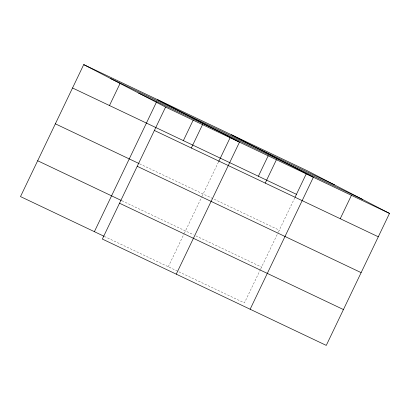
<?xml version="1.0" encoding="UTF-8"?>
<svg xmlns="http://www.w3.org/2000/svg" width="410" height="410" viewBox="0 0 410 410"><rect width="100%" height="100%" fill="white"/><g stroke="black" fill="none" stroke-linecap="round" stroke-linejoin="round"><path stroke-width="0.31" stroke-dasharray="2.05 1.54" d="M168.284 266.766L184.09 233.772M184.362 233.203L201.761 196.887M202.038 196.313L218.407 162.145M260.493 269.36L244.411 302.923L104.781 236.611M260.765 268.791L278.17 232.465M278.446 231.891L294.81 197.733M139.646 163.846L279.277 230.159M121.954 200.772L193.525 234.761M195.836 235.858L261.585 267.084"/><path stroke-width="0.61" d="M83.732 64.606L165.589 107.077L102.351 239.061L326.268 345.394L389.5 213.415L307.649 170.939L83.732 64.606L20.5 196.585L104.207 236.339M109.48 105.529L120.135 83.291M94.392 231.676L156.533 101.977M183.373 140.62L193.207 120.094M191.332 148L202.535 124.625M218.679 161.576L230.148 137.637M176.244 274.152L239.481 142.167L157.624 99.697M258.382 176.244L268.217 155.713M265.224 183.091L276.422 159.715M295.082 197.164L306.28 173.794M250.136 309.242L313.368 177.258L231.517 134.787M340.233 218.714L351.437 195.334M110.746 78.623L334.657 184.956M138.575 93.065L362.486 199.398M165.589 107.077L389.5 213.415M72.534 87.986L296.445 194.32M154.385 130.457L378.297 236.79M55.36 123.825L139.067 163.575M137.217 166.296L361.128 272.63M37.669 160.746L121.375 200.5M119.525 203.222L343.436 309.555"/></g></svg>
